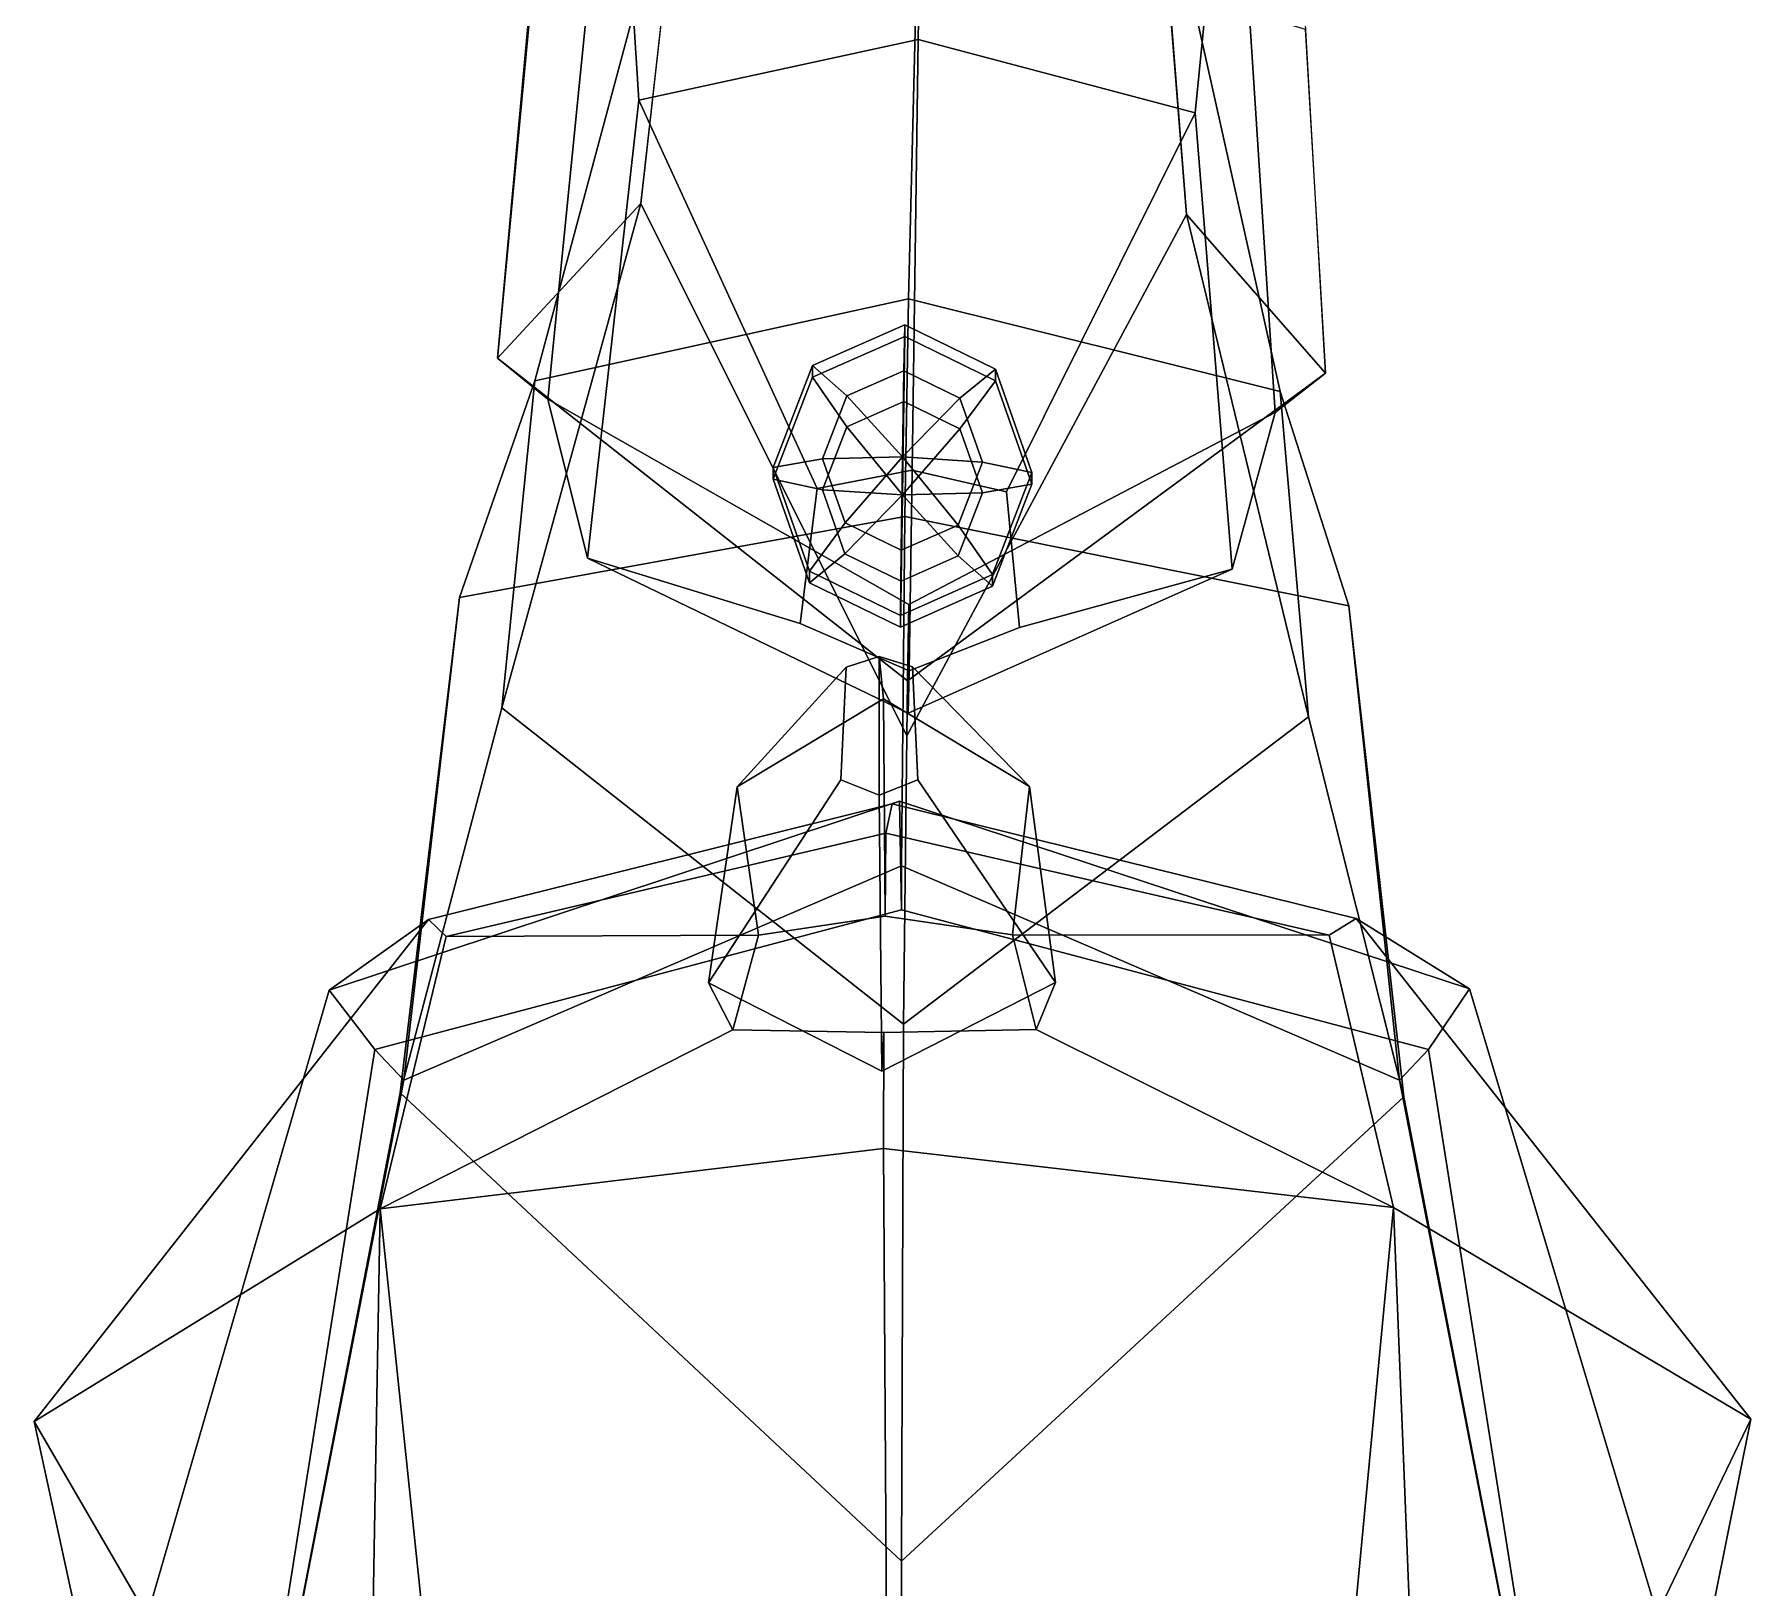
# Model space of a CAD drawing. Extents: x -82 to 87, y -151 to 341.
# Drawn here: x -71.5 to 70, y 98.8 to 226.8 of the extents above; entities that cross this region are included whole.
import ezdxf

# ---------------------------------------------------------------- set-up
doc = ezdxf.new("R2010")
doc.units = 0

msp = doc.modelspace()

# ---------------------------------------------------------------- linework, layer by layer
for points in [[(-27.269749, 264.325195, 248.865753), (-33.294765, 200.163589, 241.926132), (-29.166498, 196.768112, 264.456329), (-23.609097, 252.243027, 270.574768)], [(31.277063, 262.683929, 248.830765), (27.213028, 250.882828, 270.547272), (30.803913, 195.667999, 264.44162), (34.94762, 198.91008, 241.909393)], [(1.956535, 258.769257, 271.360779), (-23.609097, 252.243027, 270.574768), (-21.650253, 221.408524, 295.145538), (1.370052, 226.428177, 295.888031)], [(1.956535, 258.769257, 271.360779), (1.370052, 226.428177, 295.888031), (24.189425, 220.365097, 295.12796), (27.213028, 250.882828, 270.547272)], [(-25.875193, 183.67424, 294.935303), (-21.650253, 221.408524, 295.145538), (-23.609097, 252.243027, 270.574768), (-29.166498, 196.768112, 264.456329)], [(27.261042, 182.771378, 294.924164), (30.803913, 195.667999, 264.44162), (27.213028, 250.882828, 270.547272), (24.189425, 220.365097, 295.12796)], [(-30.21242, 198.289459, 181.078049), (-18.000666, 243.807846, 227.754852), (1.547844, 244.768829, 220.430161), (0.558587, 205.04805, 179.136353)], [(31.204256, 197.417404, 181.069153), (0.558587, 205.04805, 179.136353), (1.547844, 244.768829, 220.430161), (21.073692, 242.843384, 227.737076)], [(-30.21242, 198.289459, 181.078049), (-32.955227, 171.32637, 188.319565), (-21.501881, 212.896866, 224.477005), (-18.000666, 243.807846, 227.754852)], [(31.204256, 197.417404, 181.069153), (21.073692, 242.843384, 227.737076), (23.477991, 211.998306, 224.463852), (33.54483, 170.594101, 188.313797)], [(-30.68029, 228.713043, 245.003571), (-19.396072, 231.616943, 226.459824), (-21.501881, 212.896866, 224.477005), (-33.294765, 200.163589, 241.926132)], [(33.259174, 227.257339, 244.979034), (34.94762, 198.91008, 241.909393), (23.477991, 211.998306, 224.463852), (22.008783, 230.670883, 226.443817)], [(-6.963841, 189.425262, 333.492493), (0.865007, 190.929581, 333.811188), (1.370052, 226.428177, 295.888031), (-21.650253, 221.408524, 295.145538)], [(8.645285, 189.132263, 333.488464), (24.189425, 220.365097, 295.12796), (1.370052, 226.428177, 295.888031), (0.865007, 190.929581, 333.811188)], [(-8.345952, 178.275696, 332.403961), (-6.963841, 189.425262, 333.492493), (-21.650253, 221.408524, 295.145538), (-25.875193, 183.67424, 294.935303)], [(9.720226, 177.968307, 332.400208), (27.261042, 182.771378, 294.924164), (24.189425, 220.365097, 295.12796), (8.645285, 189.132263, 333.488464)], [(0.497249, 173.572754, 243.215012), (-33.294765, 200.163589, 241.926132), (-21.501881, 212.896866, 224.477005), (0.426885, 169.027466, 227.641296)], [(-32.955227, 171.32637, 188.319565), (0.167976, 145.269165, 200.135132), (0.426885, 169.027466, 227.641296), (-21.501881, 212.896866, 224.477005)], [(33.54483, 170.594101, 188.313797), (23.477991, 211.998306, 224.463852), (0.426885, 169.027466, 227.641296), (0.167976, 145.269165, 200.135132)], [(0.497249, 173.572754, 243.215012), (0.426885, 169.027466, 227.641296), (23.477991, 211.998306, 224.463852), (34.94762, 198.91008, 241.909393)], [(0.266192, 187.100983, 154.592743), (-36.427544, 180.440994, 156.483292), (-30.21242, 198.289459, 181.078049), (0.558587, 205.04805, 179.136353)], [(0.266192, 187.100983, 154.592743), (0.558587, 205.04805, 179.136353), (31.204256, 197.417404, 181.069153), (36.876389, 179.739227, 156.4785)], [(-7.334802, 198.583664, 342.059448), (0.258115, 201.934937, 342.443634), (0.260338, 202.906219, 335.54364), (-7.332697, 199.554642, 335.159424)], [(-4.503194, 197.046127, 329.21994), (-7.332697, 199.554642, 335.159424), (0.260338, 202.906219, 335.54364), (0.189453, 199.120529, 329.457367)], [(4.814947, 196.861084, 329.217255), (0.189453, 199.120529, 329.457367), (0.260338, 202.906219, 335.54364), (7.741652, 199.247696, 335.154877)], [(7.739546, 198.276733, 342.05484), (7.741652, 199.247696, 335.154877), (0.260338, 202.906219, 335.54364), (0.258115, 201.934937, 342.443634)], [(-4.508428, 194.504822, 347.284424), (0.184033, 196.57869, 347.521881), (0.258115, 201.934937, 342.443634), (-7.334802, 198.583664, 342.059448)], [(4.809713, 194.319778, 347.281738), (7.739546, 198.276733, 342.05484), (0.258115, 201.934937, 342.443634), (0.184033, 196.57869, 347.521881)], [(-33.294765, 200.163589, 241.926132), (0.497249, 173.572754, 243.215012), (0.5994, 179.854935, 262.65155), (-29.166498, 196.768112, 264.456329)], [(-10.590371, 190.169037, 341.127319), (-7.334802, 198.583664, 342.059448), (-7.332697, 199.554642, 335.159424), (-10.588538, 191.139297, 334.227325)], [(-10.588538, 191.139297, 334.227325), (-7.332697, 199.554642, 335.159424), (-4.503194, 197.046127, 329.21994), (-6.513699, 191.846634, 328.643951)], [(-41.322456, 139.605301, 160.091278), (-32.955227, 171.32637, 188.319565), (-30.21242, 198.289459, 181.078049), (-36.427544, 180.440994, 156.483292)], [(-6.518498, 189.306549, 346.708527), (-4.508428, 194.504822, 347.284424), (-7.334802, 198.583664, 342.059448), (-10.590371, 190.169037, 341.127319)], [(0.077701, 192.020935, 326.509949), (-4.503194, 197.046127, 329.21994), (0.189453, 199.120529, 329.457367)], [(0.077701, 192.020935, 326.509949), (0.189453, 199.120529, 329.457367), (4.814947, 196.861084, 329.217255)], [(34.94762, 198.91008, 241.909393), (30.803913, 195.667999, 264.44162), (0.5994, 179.854935, 262.65155), (0.497249, 173.572754, 243.215012)], [(6.663167, 189.055557, 346.705048), (10.738008, 189.762894, 341.121674), (7.739546, 198.276733, 342.05484), (4.809713, 194.319778, 347.281738)], [(10.739842, 190.733124, 334.22168), (6.667966, 191.595627, 328.640472), (4.814947, 196.861084, 329.217255), (7.741652, 199.247696, 335.154877)], [(10.738008, 189.762894, 341.121674), (10.739842, 190.733124, 334.22168), (7.741652, 199.247696, 335.154877), (7.739546, 198.276733, 342.05484)], [(0.5994, 179.854935, 262.65155), (0.53988, 170.909943, 293.925171), (-25.875193, 183.67424, 294.935303), (-29.166498, 196.768112, 264.456329)], [(-6.513699, 191.846634, 328.643951), (-4.503194, 197.046127, 329.21994), (0.077701, 192.020935, 326.509949)], [(6.667966, 191.595627, 328.640472), (0.077701, 192.020935, 326.509949), (4.814947, 196.861084, 329.217255)], [(36.876389, 179.739227, 156.4785), (31.204256, 197.417404, 181.069153), (33.54483, 170.594101, 188.313797), (41.401043, 139.271957, 160.090332)], [(0.071769, 188.881241, 348.83905), (0.184033, 196.57869, 347.521881), (-4.508428, 194.504822, 347.284424)], [(0.071769, 188.881241, 348.83905), (4.809713, 194.319778, 347.281738), (0.184033, 196.57869, 347.521881)], [(0.5994, 179.854935, 262.65155), (30.803913, 195.667999, 264.44162), (27.261042, 182.771378, 294.924164), (0.53988, 170.909943, 293.925171)], [(0.071769, 188.881241, 348.83905), (-4.508428, 194.504822, 347.284424), (-6.518498, 189.306549, 346.708527)], [(0.071769, 188.881241, 348.83905), (6.663167, 189.055557, 346.705048), (4.809713, 194.319778, 347.281738)], [(-7.590181, 181.631653, 340.194366), (-10.590371, 190.169037, 341.127319), (-10.588538, 191.139297, 334.227325), (-7.588602, 182.60112, 333.294312)], [(-7.588602, 182.60112, 333.294312), (-10.588538, 191.139297, 334.227325), (-6.513699, 191.846634, 328.643951), (-4.660006, 186.572205, 328.067322)], [(-4.660006, 186.572205, 328.067322), (-6.513699, 191.846634, 328.643951), (0.077701, 192.020935, 326.509949)], [(-0.028593, 184.318863, 327.827667), (-4.660006, 186.572205, 328.067322), (0.077701, 192.020935, 326.509949)], [(-0.028593, 184.318863, 327.827667), (0.077701, 192.020935, 326.509949), (4.663382, 186.402328, 328.065063)], [(4.663382, 186.402328, 328.065063), (0.077701, 192.020935, 326.509949), (6.667966, 191.595627, 328.640472)], [(7.49948, 182.333878, 333.290863), (4.663382, 186.402328, 328.065063), (6.667966, 191.595627, 328.640472), (10.739842, 190.733124, 334.22168)], [(-7.590181, 181.631653, 340.194366), (-4.664389, 184.033356, 346.131866), (-6.518498, 189.306549, 346.708527), (-10.590371, 190.169037, 341.127319)], [(0.639696, 174.39711, 332.339966), (0.865007, 190.929581, 333.811188), (-6.963841, 189.425262, 333.492493), (-8.345952, 178.275696, 332.403961)], [(0.639696, 174.39711, 332.339966), (9.720226, 177.968307, 332.400208), (8.645285, 189.132263, 333.488464), (0.865007, 190.929581, 333.811188)], [(7.497901, 181.36441, 340.190918), (10.738008, 189.762894, 341.121674), (6.663167, 189.055557, 346.705048), (4.658998, 183.86348, 346.129608)], [(7.497901, 181.36441, 340.190918), (7.49948, 182.333878, 333.290863), (10.739842, 190.733124, 334.22168), (10.738008, 189.762894, 341.121674)], [(-4.664389, 184.033356, 346.131866), (0.071769, 188.881241, 348.83905), (-6.518498, 189.306549, 346.708527)], [(-0.032809, 181.780533, 345.892212), (0.071769, 188.881241, 348.83905), (-4.664389, 184.033356, 346.131866)], [(-0.032809, 181.780533, 345.892212), (4.658998, 183.86348, 346.129608), (0.071769, 188.881241, 348.83905)], [(4.658998, 183.86348, 346.129608), (6.663167, 189.055557, 346.705048), (0.071769, 188.881241, 348.83905)], [(-41.027344, 140.649826, 120.466507), (-36.427544, 180.440994, 156.483292), (0.266192, 187.100983, 154.592743), (0, 158.327072, 122.043015)], [(41.027344, 140.649826, 120.466507), (0, 158.327072, 122.043015), (0.266192, 187.100983, 154.592743), (36.876389, 179.739227, 156.4785)], [(-0.091812, 178.958557, 332.906799), (-7.588602, 182.60112, 333.294312), (-4.660006, 186.572205, 328.067322), (-0.028593, 184.318863, 327.827667)], [(-0.091812, 178.958557, 332.906799), (-0.028593, 184.318863, 327.827667), (4.663382, 186.402328, 328.065063), (7.49948, 182.333878, 333.290863)], [(-0.093291, 177.989395, 339.806824), (-0.032809, 181.780533, 345.892212), (-4.664389, 184.033356, 346.131866), (-7.590181, 181.631653, 340.194366)], [(0.639696, 174.39711, 332.339966), (-8.345952, 178.275696, 332.403961), (-25.875193, 183.67424, 294.935303), (0.53988, 170.909943, 293.925171)], [(-0.093291, 177.989395, 339.806824), (-7.590181, 181.631653, 340.194366), (-7.588602, 182.60112, 333.294312), (-0.091812, 178.958557, 332.906799)], [(-0.093291, 177.989395, 339.806824), (7.497901, 181.36441, 340.190918), (4.658998, 183.86348, 346.129608), (-0.032809, 181.780533, 345.892212)], [(0.639696, 174.39711, 332.339966), (0.53988, 170.909943, 293.925171), (27.261042, 182.771378, 294.924164), (9.720226, 177.968307, 332.400208)], [(-0.093291, 177.989395, 339.806824), (-0.091812, 178.958557, 332.906799), (7.49948, 182.333878, 333.290863), (7.497901, 181.36441, 340.190918)], [(-53.735188, 75.318268, 138.65863), (-41.322456, 139.605301, 160.091278), (-36.427544, 180.440994, 156.483292), (-41.027344, 140.649826, 120.466507)], [(53.735188, 75.318268, 138.65863), (41.027344, 140.649826, 120.466507), (36.876389, 179.739227, 156.4785), (41.401043, 139.271957, 160.090332)], [(-4.563232, 174.700516, -76.09388), (-13.547362, 164.820068, -57.219566), (-1.50122, 172.086945, -55.704926), (-1.837299, 175.580902, -75.940346)], [(-1.837803, 164.128891, -78.716118), (-5.015263, 165.39386, -78.342041), (-4.563232, 174.700516, -76.09388), (-1.837299, 175.580902, -75.940346)], [(-1.837803, 164.128891, -78.716118), (-1.837299, 175.580902, -75.940346), (0.889004, 174.707611, -76.18383), (1.340217, 165.402161, -78.446899)], [(0.889004, 174.707611, -76.18383), (-1.837299, 175.580902, -75.940346), (-1.50122, 172.086945, -55.704926), (10.545694, 164.851532, -57.61705)], [(-5.015263, 165.39386, -78.342041), (-15.921593, 148.672424, -68.331947), (-13.547362, 164.820068, -57.219566), (-4.563232, 174.700516, -76.09388)], [(1.340217, 165.402161, -78.446899), (0.889004, 174.707611, -76.18383), (10.545694, 164.851532, -57.61705), (12.687683, 148.709824, -68.803947)], [(-41.322456, 139.605301, 160.091278), (0, 101.017067, 177.799683), (0.167976, 145.269165, 200.135132), (-32.955227, 171.32637, 188.319565)], [(-13.547362, 164.820068, -57.219566), (-11.789894, 152.604523, -48.669041), (-1.355536, 154.178055, -50.861778), (-1.50122, 172.086945, -55.704926)], [(10.545694, 164.851532, -57.61705), (-1.50122, 172.086945, -55.704926), (-1.355536, 154.178055, -50.861778), (9.155176, 152.631882, -49.014591)], [(41.401043, 139.271957, 160.090332), (33.54483, 170.594101, 188.313797), (0.167976, 145.269165, 200.135132), (0, 101.017067, 177.799683)], [(-1.837803, 164.128891, -78.716118), (-1.636749, 141.402176, -71.555664), (-15.921593, 148.672424, -68.331947), (-5.015263, 165.39386, -78.342041)], [(-15.921593, 148.672424, -68.331947), (-13.910807, 144.805435, -55.794258), (-11.789894, 152.604523, -48.669041), (-13.547362, 164.820068, -57.219566)], [(-1.837803, 164.128891, -78.716118), (1.340217, 165.402161, -78.446899), (12.687683, 148.709824, -68.803947), (-1.636749, 141.402176, -71.555664)], [(12.687683, 148.709824, -68.803947), (10.545694, 164.851532, -57.61705), (9.155176, 152.631882, -49.014591), (11.107334, 144.838135, -56.207005)], [(-47.166107, 148.057068, 22.544365), (-43.420036, 143.169785, 90.418762), (0, 154.701996, 90.187263), (-0.174017, 163.652985, 25.491589)], [(-0.174017, 163.652985, 25.491589), (-0.763241, 163.412231, -11.511275), (-38.986645, 153.887375, -12.948731), (-47.166107, 148.057068, 22.544365)], [(-0.763241, 163.412231, -11.511275), (-1.308471, 161.021103, -46.270947), (-37.531265, 152.503677, -37.231598), (-38.986645, 153.887375, -12.948731)], [(-0.763241, 163.412231, -11.511275), (37.466618, 153.987244, -14.210048), (35.248245, 152.598755, -38.432301), (-1.308471, 161.021103, -46.270947)], [(-0.174017, 163.652985, 25.491589), (46.818077, 148.179825, 20.993826), (37.466618, 153.987244, -14.210048), (-0.763241, 163.412231, -11.511275)], [(46.818077, 148.179825, 20.993826), (-0.174017, 163.652985, 25.491589), (0, 154.701996, 90.187263), (43.420036, 143.169785, 90.418762)], [(-11.789894, 152.604523, -48.669041), (-37.531265, 152.503677, -37.231598), (-1.308471, 161.021103, -46.270947), (-1.355536, 154.178055, -50.861778)], [(9.155176, 152.631882, -49.014591), (-1.355536, 154.178055, -50.861778), (-1.308471, 161.021103, -46.270947), (35.248245, 152.598755, -38.432301)], [(0, 154.701996, 90.187263), (-43.420036, 143.169785, 90.418762), (-41.027344, 140.649826, 120.466507), (0, 158.327072, 122.043015)], [(0, 154.701996, 90.187263), (0, 158.327072, 122.043015), (41.027344, 140.649826, 120.466507), (43.420036, 143.169785, 90.418762)], [(-71.475113, 112.529175, -21.489326), (-38.986645, 153.887375, -12.948731), (-37.531265, 152.503677, -37.231598), (-42.961468, 130.058334, -46.965694)], [(-47.166107, 148.057068, 22.544365), (-38.986645, 153.887375, -12.948731), (-71.475113, 112.529175, -21.489326), (-62.173073, 96.472916, 24.127846)], [(69.981354, 112.713943, -23.823055), (40.53664, 130.167419, -48.343231), (35.248245, 152.598755, -38.432301), (37.466618, 153.987244, -14.210048)], [(46.818077, 148.179825, 20.993826), (62.261665, 96.635422, 22.07494), (69.981354, 112.713943, -23.823055), (37.466618, 153.987244, -14.210048)], [(-13.910807, 144.805435, -55.794258), (-42.961468, 130.058334, -46.965694), (-37.531265, 152.503677, -37.231598), (-11.789894, 152.604523, -48.669041)], [(11.107334, 144.838135, -56.207005), (9.155176, 152.631882, -49.014591), (35.248245, 152.598755, -38.432301), (40.53664, 130.167419, -48.343231)], [(-1.636749, 141.402176, -71.555664), (-1.459371, 144.583847, -59.67141), (-13.910807, 144.805435, -55.794258), (-15.921593, 148.672424, -68.331947)], [(-1.636749, 141.402176, -71.555664), (12.687683, 148.709824, -68.803947), (11.107334, 144.838135, -56.207005), (-1.459371, 144.583847, -59.67141)], [(-62.173073, 96.472916, 24.127846), (-54.171818, 75.271042, 91.330345), (-43.420036, 143.169785, 90.418762), (-47.166107, 148.057068, 22.544365)], [(62.261665, 96.635422, 22.07494), (46.818077, 148.179825, 20.993826), (43.420036, 143.169785, 90.418762), (54.171818, 75.271042, 91.330345)], [(-13.910807, 144.805435, -55.794258), (-1.459371, 144.583847, -59.67141), (-1.485726, 135.026672, -63.614098), (-42.961468, 130.058334, -46.965694)], [(11.107334, 144.838135, -56.207005), (40.53664, 130.167419, -48.343231), (-1.485726, 135.026672, -63.614098), (-1.459371, 144.583847, -59.67141)], [(-54.171818, 75.271042, 91.330345), (-53.735188, 75.318268, 138.65863), (-41.027344, 140.649826, 120.466507), (-43.420036, 143.169785, 90.418762)], [(54.171818, 75.271042, 91.330345), (43.420036, 143.169785, 90.418762), (41.027344, 140.649826, 120.466507), (53.735188, 75.318268, 138.65863)], [(-53.735188, 75.318268, 138.65863), (0, 71.570442, 178.074738), (0, 101.017067, 177.799683), (-41.322456, 139.605301, 160.091278)], [(53.735188, 75.318268, 138.65863), (41.401043, 139.271957, 160.090332), (0, 101.017067, 177.799683), (0, 71.570442, 178.074738)], [(-1.116356, 73.721947, -55.144306), (-37.339149, 76.140869, -43.484314), (-42.961468, 130.058334, -46.965694), (-1.485726, 135.026672, -63.614098)], [(-1.116356, 73.721947, -55.144306), (-1.485726, 135.026672, -63.614098), (40.53664, 130.167419, -48.343231), (35.440357, 76.235931, -44.685017)], [(40.53664, 130.167419, -48.343231), (44.892666, 21.091038, -55.883984), (38.242531, 19.233578, -52.387466), (35.440357, 76.235931, -44.685017)], [(40.53664, 130.167419, -48.343231), (69.981354, 112.713943, -23.823055), (51.127586, 18.864925, -51.693501), (44.892666, 21.091038, -55.883984)], [(-42.961468, 130.058334, -46.965694), (-44.892666, 21.091038, -55.883984), (-51.127586, 18.864925, -51.693501), (-71.475113, 112.529175, -21.489326)], [(-42.961468, 130.058334, -46.965694), (-37.339149, 76.140869, -43.484314), (-38.242531, 19.233578, -52.387466), (-44.892666, 21.091038, -55.883984)], [(-62.173073, 96.472916, 24.127846), (-71.475113, 112.529175, -21.489326), (-51.127586, 18.864925, -51.693501), (-62.408077, 8.074642, 3.130608)], [(62.261665, 96.635422, 22.07494), (62.408077, 8.074642, 3.130608), (51.127586, 18.864925, -51.693501), (69.981354, 112.713943, -23.823055)]]:
    msp.add_3dface(points)

doc.saveas('drawing.dxf')
